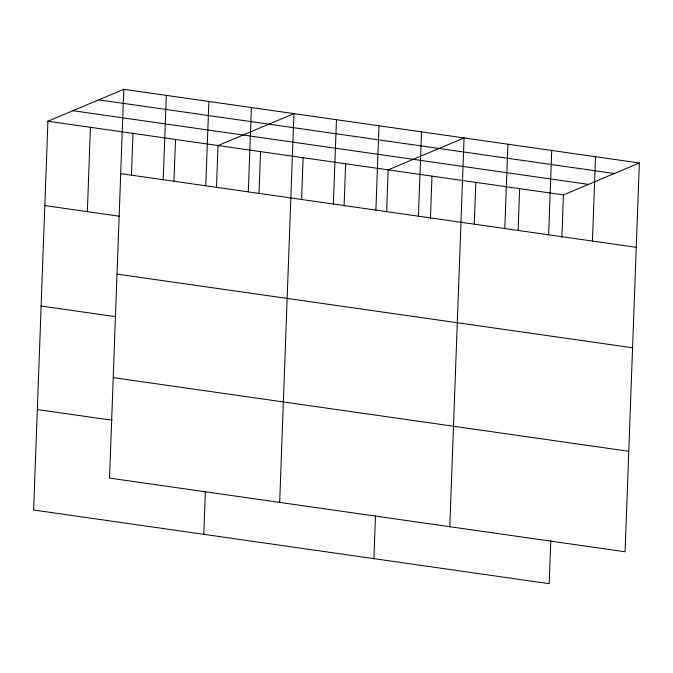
<?xml version="1.0" encoding="UTF-8"?>
<svg xmlns="http://www.w3.org/2000/svg" width="673" height="673" viewBox="0 0 673 673"><rect width="100%" height="100%" fill="white"/><g stroke="black" fill="none" stroke-linecap="round" stroke-linejoin="round"><path stroke-width="1.01" d="M123.798 89.316L109.548 478.091L625.091 551.759L639.35 162.984L123.798 89.316L47.909 121.241L33.65 510.016L549.202 583.684L550.775 540.772M87.347 211.642L90.434 127.315M131.445 175.039L132.968 133.397M163.245 179.716L166.332 95.389M173.979 181.113L175.502 139.471M205.77 185.798L208.866 101.472M203.784 534.328L205.358 491.416M216.513 187.195L218.035 145.553L293.933 113.628L279.674 502.403M248.303 191.872L251.399 107.545M259.046 193.269L260.569 151.627M301.58 199.351L303.102 157.709M333.371 204.028L336.466 119.701M344.105 205.425L345.636 163.783M375.904 210.111L379 125.784M373.91 558.64L375.484 515.728M386.639 211.507L388.17 169.865L464.067 137.94L449.808 526.715M418.438 216.184L421.534 131.858M430.426 218.809L431.99 176.124M474.288 224.025L475.811 182.383M504.792 228.526L507.888 144.199M518.109 230.292L519.632 188.65M548.613 234.784L551.709 150.458M561.888 237.594L563.452 194.909L639.35 162.984M592.433 241.052L595.529 156.725M98.754 99.848L614.306 173.525M72.953 110.709L588.505 184.377M47.909 121.241L563.452 194.909M120.711 173.642L636.254 247.311M44.813 205.568L119.508 216.235M117.026 274.104L632.578 347.781M41.129 306.03L115.823 316.705M113.232 377.62L628.775 451.289M37.335 409.546L112.029 420.221"/></g></svg>
